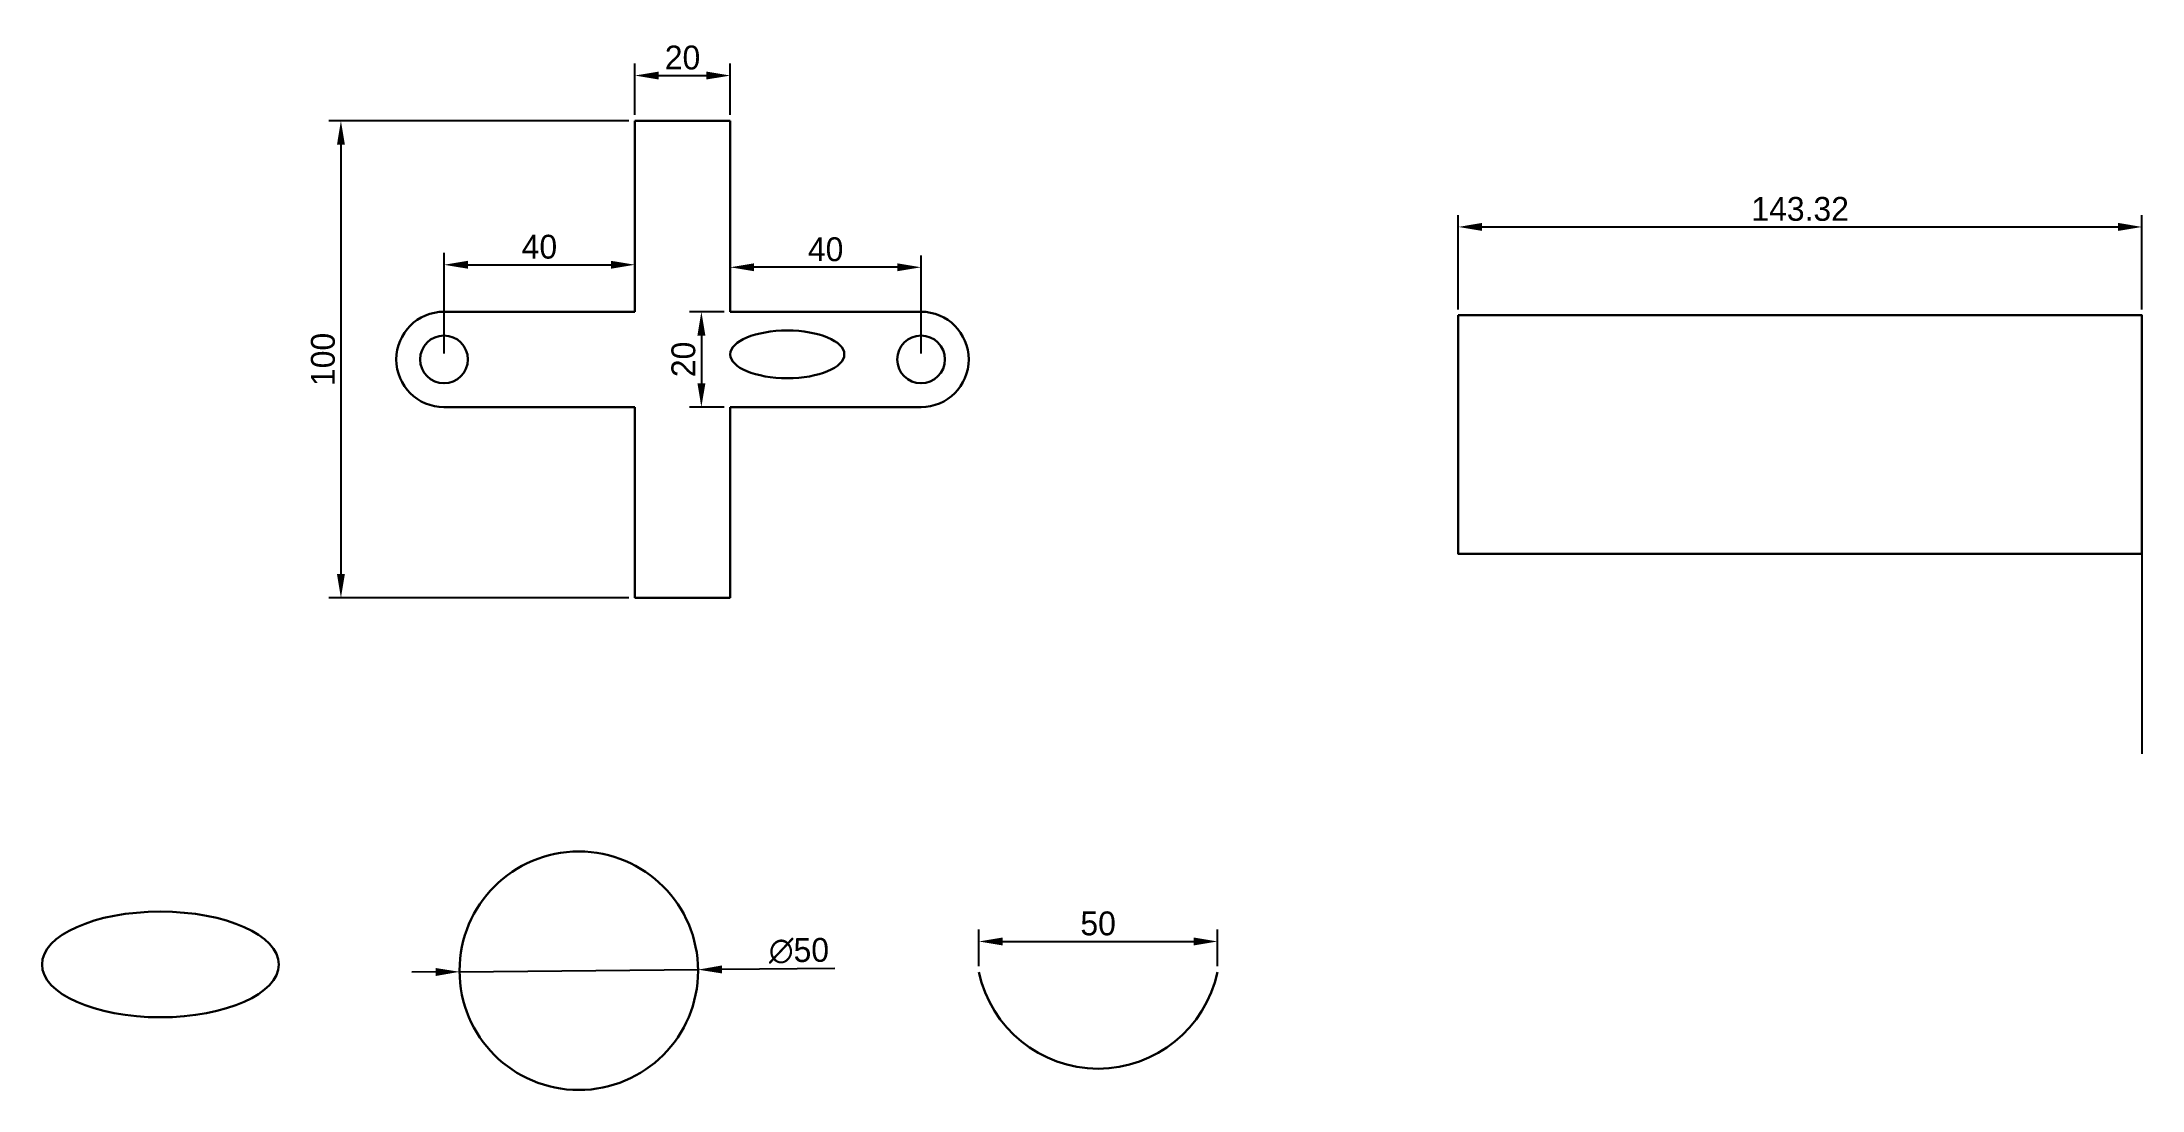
# Model space of a CAD drawing. Header units: millimetres. Extents: x 274 to 714, y 346 to 565.
import ezdxf

# ---------------------------------------------------------------- set-up
doc = ezdxf.new("R2010")
doc.units = ezdxf.units.MM
doc.dimstyles.new('ISO-25', dxfattribs={"dimscale": 2, "dimtxt": 2.5, "dimasz": 2.5, "dimexe": 1.25, "dimexo": 0.625, "dimtad": 1, "dimdsep": 46, "dimtxsty": 'Standard', "dimcen": 2.5, "dimadec": 0, "dimazin": 0, "dimtfac": 1, "dimtmove": 0, "dimatfit": 3, "dimfxl": 1, "dimarcsym": 0})

# ---------------------------------------------------------------- blocks, each defined once
blk = doc.blocks.new('*D1')
at = {"color": 0, "lineweight": -2, "transparency": 16777216}
for p, q in [((418.34, 509.98), (418.34, 520.54)), ((458.34, 499.98), (458.34, 520.54)), ((453.34, 518.04), (423.34, 518.04))]:
    blk.add_line(p, q, dxfattribs=at)
at = {"color": 0, "transparency": 16777216}
for points in [[(423.34, 518.87), (423.34, 517.21), (418.34, 518.04)], [(453.34, 518.87), (453.34, 517.21), (458.34, 518.04)]]:
    blk.add_solid(points, dxfattribs=at)
at = {"layer": 'Defpoints', "color": 0, "transparency": 16777216}
for p in [(418.34, 518.04), (418.34, 508.73), (458.34, 498.73)]:
    blk.add_point(p, dxfattribs=at)
at = {"color": 0, "transparency": 16777216, "insert": (438.34, 521.79), "char_height": 5, "attachment_point": 5}
blk.add_mtext('40', dxfattribs=at)
blk = doc.blocks.new('*D2')
at = {"color": 0, "lineweight": -2, "transparency": 16777216}
for p, q in [((417.09, 508.73), (409.79, 508.73)), ((412.29, 503.73), (412.29, 493.73)), ((417.09, 488.73), (409.79, 488.73))]:
    blk.add_line(p, q, dxfattribs=at)
at = {"color": 0, "transparency": 16777216}
for points in [[(411.46, 503.73), (413.13, 503.73), (412.29, 508.73)], [(411.46, 493.73), (413.13, 493.73), (412.29, 488.73)]]:
    blk.add_solid(points, dxfattribs=at)
at = {"layer": 'Defpoints', "color": 0, "transparency": 16777216}
for p in [(418.34, 508.73), (412.29, 488.73), (418.34, 488.73)]:
    blk.add_point(p, dxfattribs=at)
at = {"color": 0, "transparency": 16777216, "insert": (408.54, 498.73), "char_height": 5, "attachment_point": 5, "rotation": 90}
blk.add_mtext('20', dxfattribs=at)
blk = doc.blocks.new('*D3')
at = {"color": 0, "lineweight": -2, "transparency": 16777216}
for p, q in [((398.34, 549.98), (398.34, 560.73)), ((418.34, 549.98), (418.34, 560.73)), ((403.34, 558.23), (413.34, 558.23))]:
    blk.add_line(p, q, dxfattribs=at)
at = {"color": 0, "transparency": 16777216}
for points in [[(403.34, 559.06), (403.34, 557.4), (398.34, 558.23)], [(413.34, 559.06), (413.34, 557.4), (418.34, 558.23)]]:
    blk.add_solid(points, dxfattribs=at)
at = {"layer": 'Defpoints', "color": 0, "transparency": 16777216}
for p in [(418.34, 558.23), (398.34, 548.73), (418.34, 548.73)]:
    blk.add_point(p, dxfattribs=at)
at = {"color": 0, "transparency": 16777216, "insert": (408.34, 561.98), "char_height": 5, "attachment_point": 5}
blk.add_mtext('20', dxfattribs=at)
blk = doc.blocks.new('*D4')
at = {"color": 0, "lineweight": -2, "transparency": 16777216}
for p, q in [((470.46, 371.56), (470.46, 379.23)), ((520.46, 371.56), (520.46, 379.23)), ((475.46, 376.73), (515.46, 376.73))]:
    blk.add_line(p, q, dxfattribs=at)
at = {"color": 0, "transparency": 16777216}
for points in [[(475.46, 377.56), (475.46, 375.89), (470.46, 376.73)], [(515.46, 377.56), (515.46, 375.89), (520.46, 376.73)]]:
    blk.add_solid(points, dxfattribs=at)
at = {"layer": 'Defpoints', "color": 0, "transparency": 16777216}
for p in [(520.46, 376.73), (470.46, 370.31), (520.46, 370.31)]:
    blk.add_point(p, dxfattribs=at)
at = {"color": 0, "transparency": 16777216, "insert": (495.46, 380.48), "char_height": 5, "attachment_point": 5}
blk.add_mtext('50', dxfattribs=at)
blk = doc.blocks.new('*D5')
at = {"color": 0, "lineweight": -2, "transparency": 16777216}
for p, q in [((356.6, 370.33), (351.6, 370.28)), ((361.6, 370.37), (411.59, 370.82)), ((440.27, 371.08), (416.59, 370.87))]:
    blk.add_line(p, q, dxfattribs=at)
at = {"color": 0, "transparency": 16777216}
for points in [[(356.59, 371.16), (356.6, 369.49), (361.6, 370.37)], [(416.59, 371.7), (416.6, 370.03), (411.59, 370.82)]]:
    blk.add_solid(points, dxfattribs=at)
at = {"layer": 'Defpoints', "color": 0, "transparency": 16777216}
for p in [(361.6, 370.37), (411.59, 370.82)]:
    blk.add_point(p, dxfattribs=at)
at = {"color": 0, "transparency": 16777216, "insert": (432.74, 374.76), "char_height": 5, "attachment_point": 5, "rotation": 0.5159}
blk.add_mtext('∅50', dxfattribs=at)
blk = doc.blocks.new('*D6')
at = {"color": 0, "lineweight": -2, "transparency": 16777216}
for p, q in [((397.09, 548.73), (334.23, 548.73)), ((336.73, 543.73), (336.73, 453.73)), ((397.09, 448.73), (334.23, 448.73))]:
    blk.add_line(p, q, dxfattribs=at)
at = {"color": 0, "transparency": 16777216}
for points in [[(335.9, 543.73), (337.56, 543.73), (336.73, 548.73)], [(335.9, 453.73), (337.56, 453.73), (336.73, 448.73)]]:
    blk.add_solid(points, dxfattribs=at)
at = {"layer": 'Defpoints', "color": 0, "transparency": 16777216}
for p in [(398.34, 548.73), (336.73, 448.73), (398.34, 448.73)]:
    blk.add_point(p, dxfattribs=at)
at = {"color": 0, "transparency": 16777216, "insert": (332.98, 498.73), "char_height": 5, "attachment_point": 5, "rotation": 90}
blk.add_mtext('100', dxfattribs=at)
blk = doc.blocks.new('*D7')
at = {"color": 0, "lineweight": -2, "transparency": 16777216}
for p, q in [((570.96, 509.22), (570.96, 529)), ((714.28, 509.22), (714.28, 529)), ((575.96, 526.5), (709.28, 526.5))]:
    blk.add_line(p, q, dxfattribs=at)
at = {"color": 0, "transparency": 16777216}
for points in [[(575.96, 527.34), (575.96, 525.67), (570.96, 526.5)], [(709.28, 527.34), (709.28, 525.67), (714.28, 526.5)]]:
    blk.add_solid(points, dxfattribs=at)
at = {"layer": 'Defpoints', "color": 0, "transparency": 16777216}
for p in [(714.28, 526.5), (570.96, 507.97), (714.28, 507.97)]:
    blk.add_point(p, dxfattribs=at)
at = {"color": 0, "transparency": 16777216, "insert": (642.62, 530.25), "char_height": 5, "attachment_point": 5}
blk.add_mtext('143.32', dxfattribs=at)
blk = doc.blocks.new('*D8')
at = {"color": 0, "lineweight": -2, "transparency": 16777216}
for p, q in [((358.34, 499.98), (358.34, 521.07)), ((398.34, 509.98), (398.34, 521.07)), ((363.34, 518.57), (393.34, 518.57))]:
    blk.add_line(p, q, dxfattribs=at)
at = {"color": 0, "transparency": 16777216}
for points in [[(363.34, 519.4), (363.34, 517.74), (358.34, 518.57)], [(393.34, 519.4), (393.34, 517.74), (398.34, 518.57)]]:
    blk.add_solid(points, dxfattribs=at)
at = {"layer": 'Defpoints', "color": 0, "transparency": 16777216}
for p in [(398.34, 518.57), (398.34, 508.73), (358.34, 498.73)]:
    blk.add_point(p, dxfattribs=at)
at = {"color": 0, "transparency": 16777216, "insert": (378.34, 522.32), "char_height": 5, "attachment_point": 5}
blk.add_mtext('40', dxfattribs=at)

msp = doc.modelspace()

# ---------------------------------------------------------------- linework, layer by layer
at = {"lineweight": 30}
for p, q in [((398.337, 548.727), (398.337, 508.727)), ((398.337, 548.727), (418.337, 548.727)), ((418.337, 508.727), (418.337, 548.727)), ((398.337, 508.727), (358.337, 508.727)), ((458.337, 508.727), (418.337, 508.727)), ((358.337, 488.727), (398.337, 488.727)), ((398.337, 488.727), (398.337, 448.727)), ((418.337, 488.727), (458.337, 488.727)), ((418.337, 448.727), (418.337, 488.727)), ((418.337, 448.727), (398.337, 448.727))]:
    msp.add_line(p, q, dxfattribs=at)
at = {"color": 3}
msp.add_line((714.28, 457.974), (714.28, 416.069), dxfattribs=at)
at = {"lineweight": 30}
msp.add_lwpolyline([(570.957, 507.974), (714.28, 507.974), (714.28, 457.974), (570.957, 457.974)], close=True, dxfattribs=at)
for centre in [(358.337, 498.727), (458.337, 498.727)]:
    msp.add_circle(centre, 5, dxfattribs=at)
at = {"color": 7, "lineweight": 30}
msp.add_circle((386.596, 370.596), 25, dxfattribs=at)
at = {"lineweight": 30}
for centre, start, end in [((358.337, 498.727), 90, 270), ((458.337, 498.727), 270, 90)]:
    msp.add_arc(centre, 10, start, end, dxfattribs=at)
at = {"color": 7, "lineweight": 30}
msp.add_arc((495.462, 375.614), 25.556, 191.97783, 348.02217, dxfattribs=at)
at = {"color": 6, "lineweight": 30}
msp.add_ellipse((430.296, 499.791), major_axis=(-11.958, 0), ratio=0.418115, dxfattribs=at)
at = {"color": 7, "lineweight": 30}
msp.add_ellipse((298.885, 371.91), major_axis=(-24.817, 0), ratio=0.4464028, dxfattribs=at)

# ---------------------------------------------------------------- dimensions: what is measured, and where the dimension line sits
at = {"color": 3}
for base, p1, p2, picture, middle in [((418.337, 558.231), (398.337, 548.727), (418.337, 548.727), '*D3', (408.337, 561.981)), ((714.28, 526.504), (570.957, 507.974), (714.28, 507.974), '*D7', (642.618, 530.254)), ((398.337, 518.571), (358.337, 498.727), (398.337, 508.727), '*D8', (378.337, 522.321)), ((418.337, 518.04), (458.337, 498.727), (418.337, 508.727), '*D1', (438.337, 521.79))]:
    dim = msp.add_linear_dim(base=base, p1=p1, p2=p2, dimstyle='ISO-25', dxfattribs=at)
    dim.commit()
    dim.dimension.update_dxf_attribs({"geometry": picture, "text_midpoint": middle})
for base, p1, p2, picture, middle in [((336.73, 448.727), (398.337, 548.727), (398.337, 448.727), '*D6', (332.98, 498.727)), ((412.292, 488.727), (418.337, 508.727), (418.337, 488.727), '*D2', (408.542, 498.727))]:
    dim = msp.add_linear_dim(base=base, p1=p1, p2=p2, angle=90, dimstyle='ISO-25', dxfattribs=at)
    dim.commit()
    dim.dimension.update_dxf_attribs({"geometry": picture, "text_midpoint": middle})
dim = msp.add_linear_dim(base=(520.462, 376.727), p1=(470.462, 370.311), p2=(520.462, 370.311), dimstyle='ISO-25', dxfattribs=at)
dim.commit()
dim.dimension.update_dxf_attribs({"geometry": '*D4', "text_midpoint": (495.462, 376.727), "dimtype": 160})
dim = msp.add_diameter_dim_2p(p1=(361.597, 370.371), p2=(411.595, 370.821), dimstyle='ISO-25', dxfattribs=at)
dim.commit()
dim.dimension.update_dxf_attribs({"geometry": '*D5', "text_midpoint": (432.775, 371.012), "dimtype": 163})

doc.saveas('drawing.dxf')
